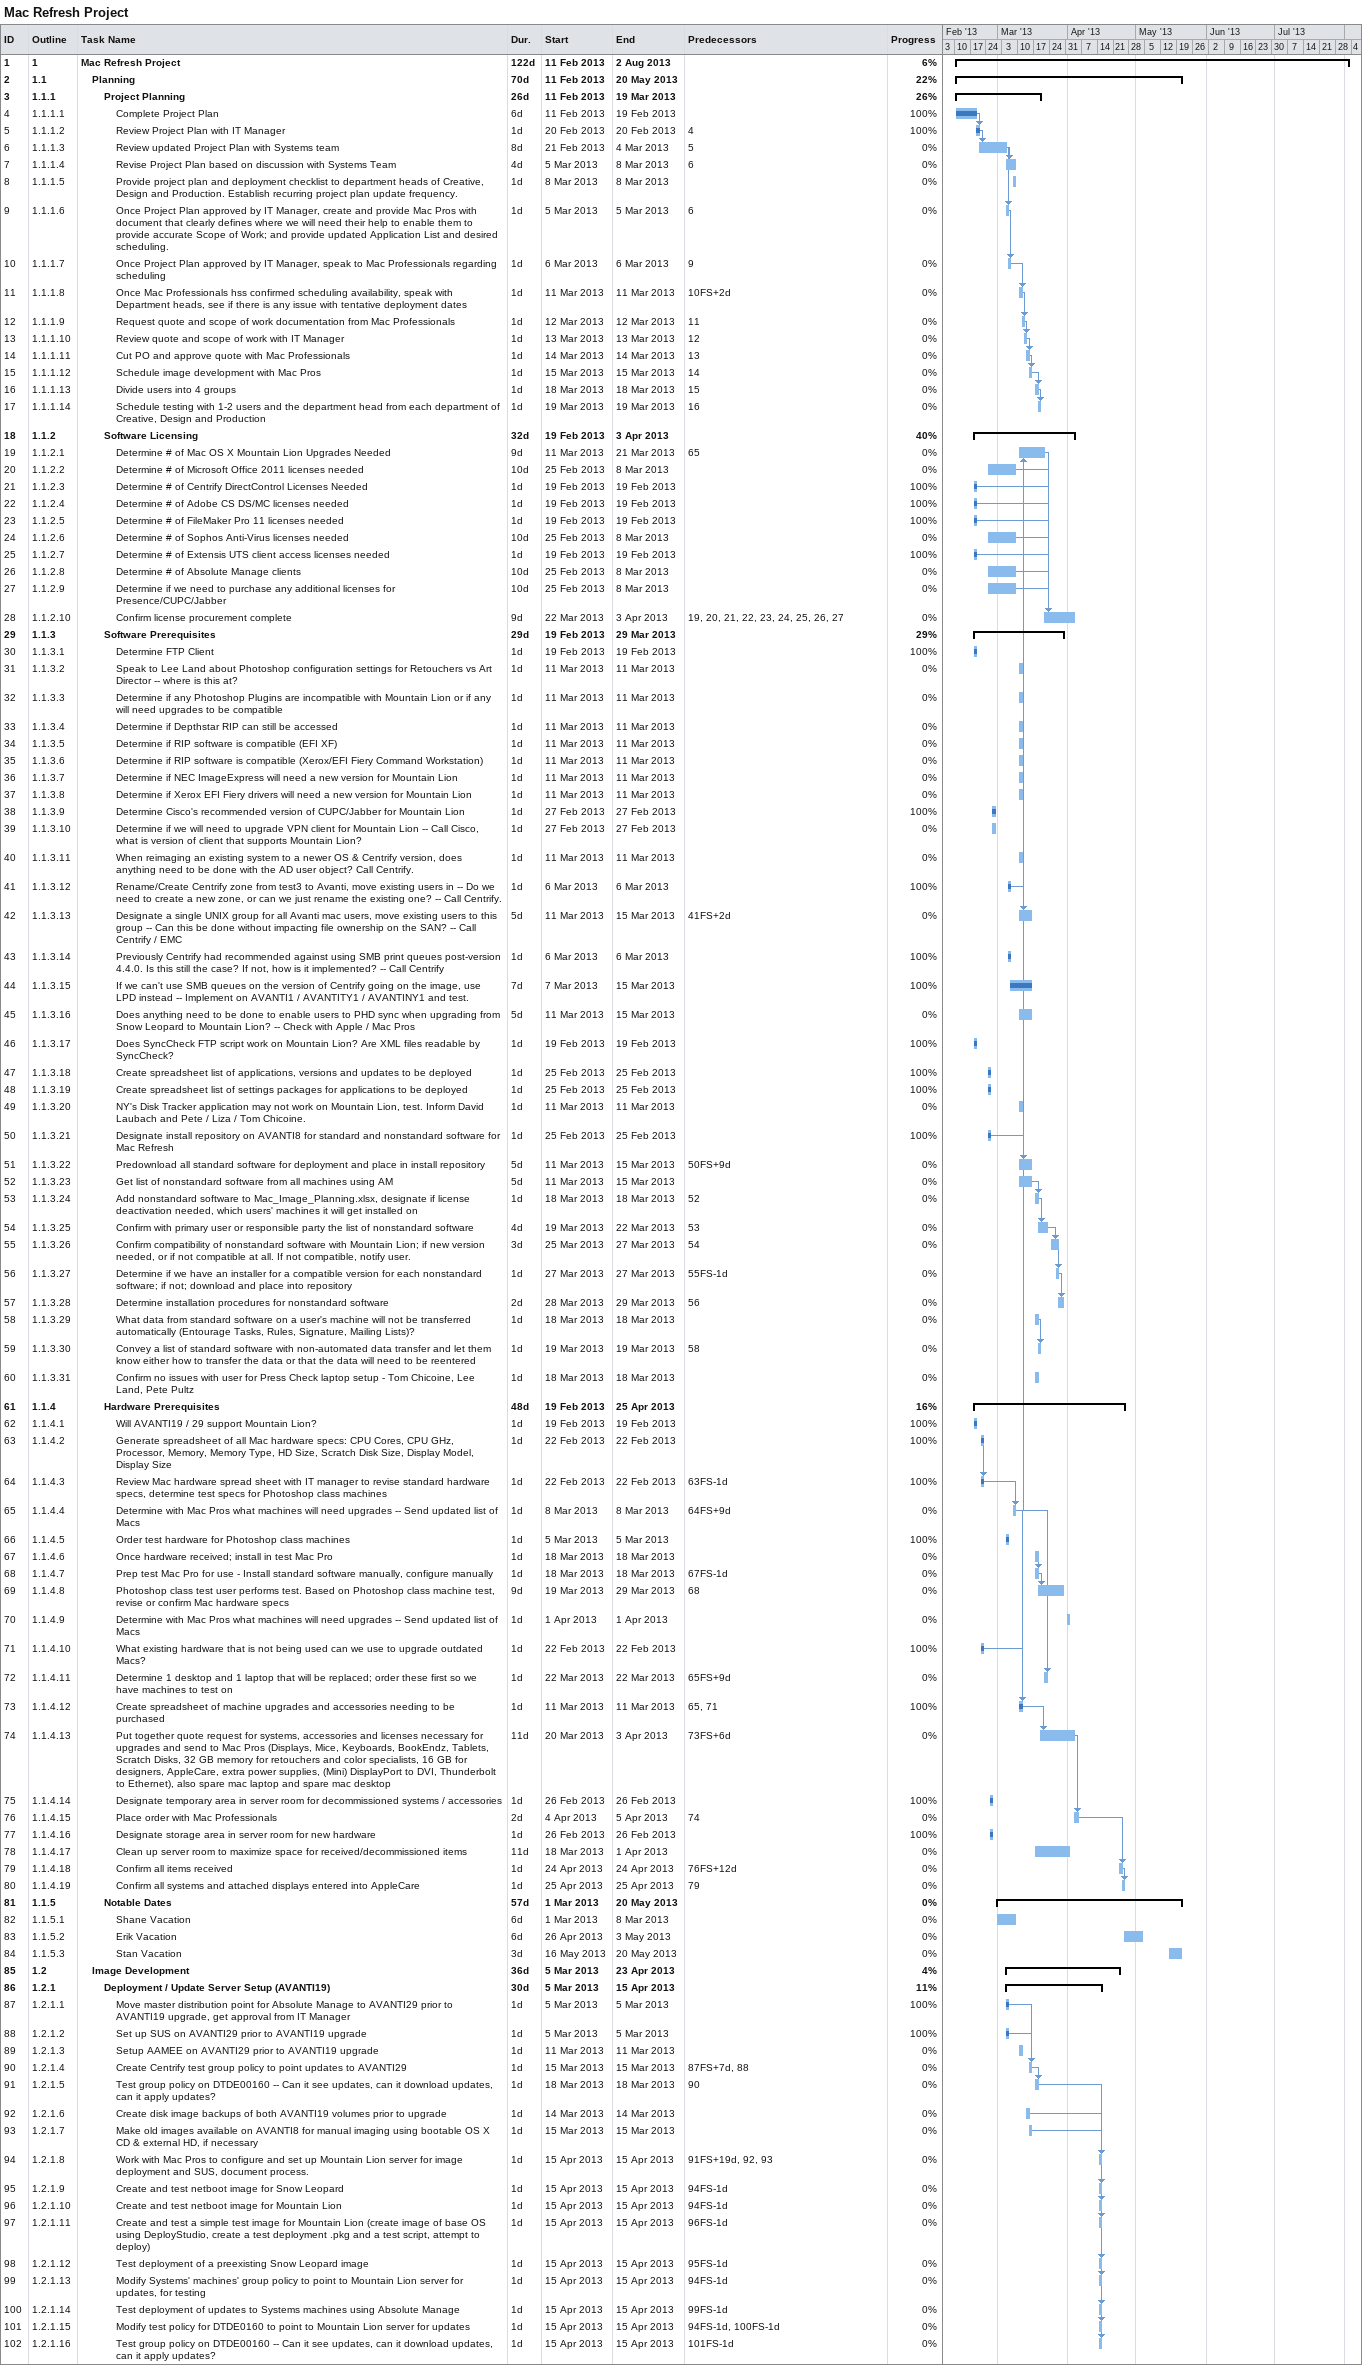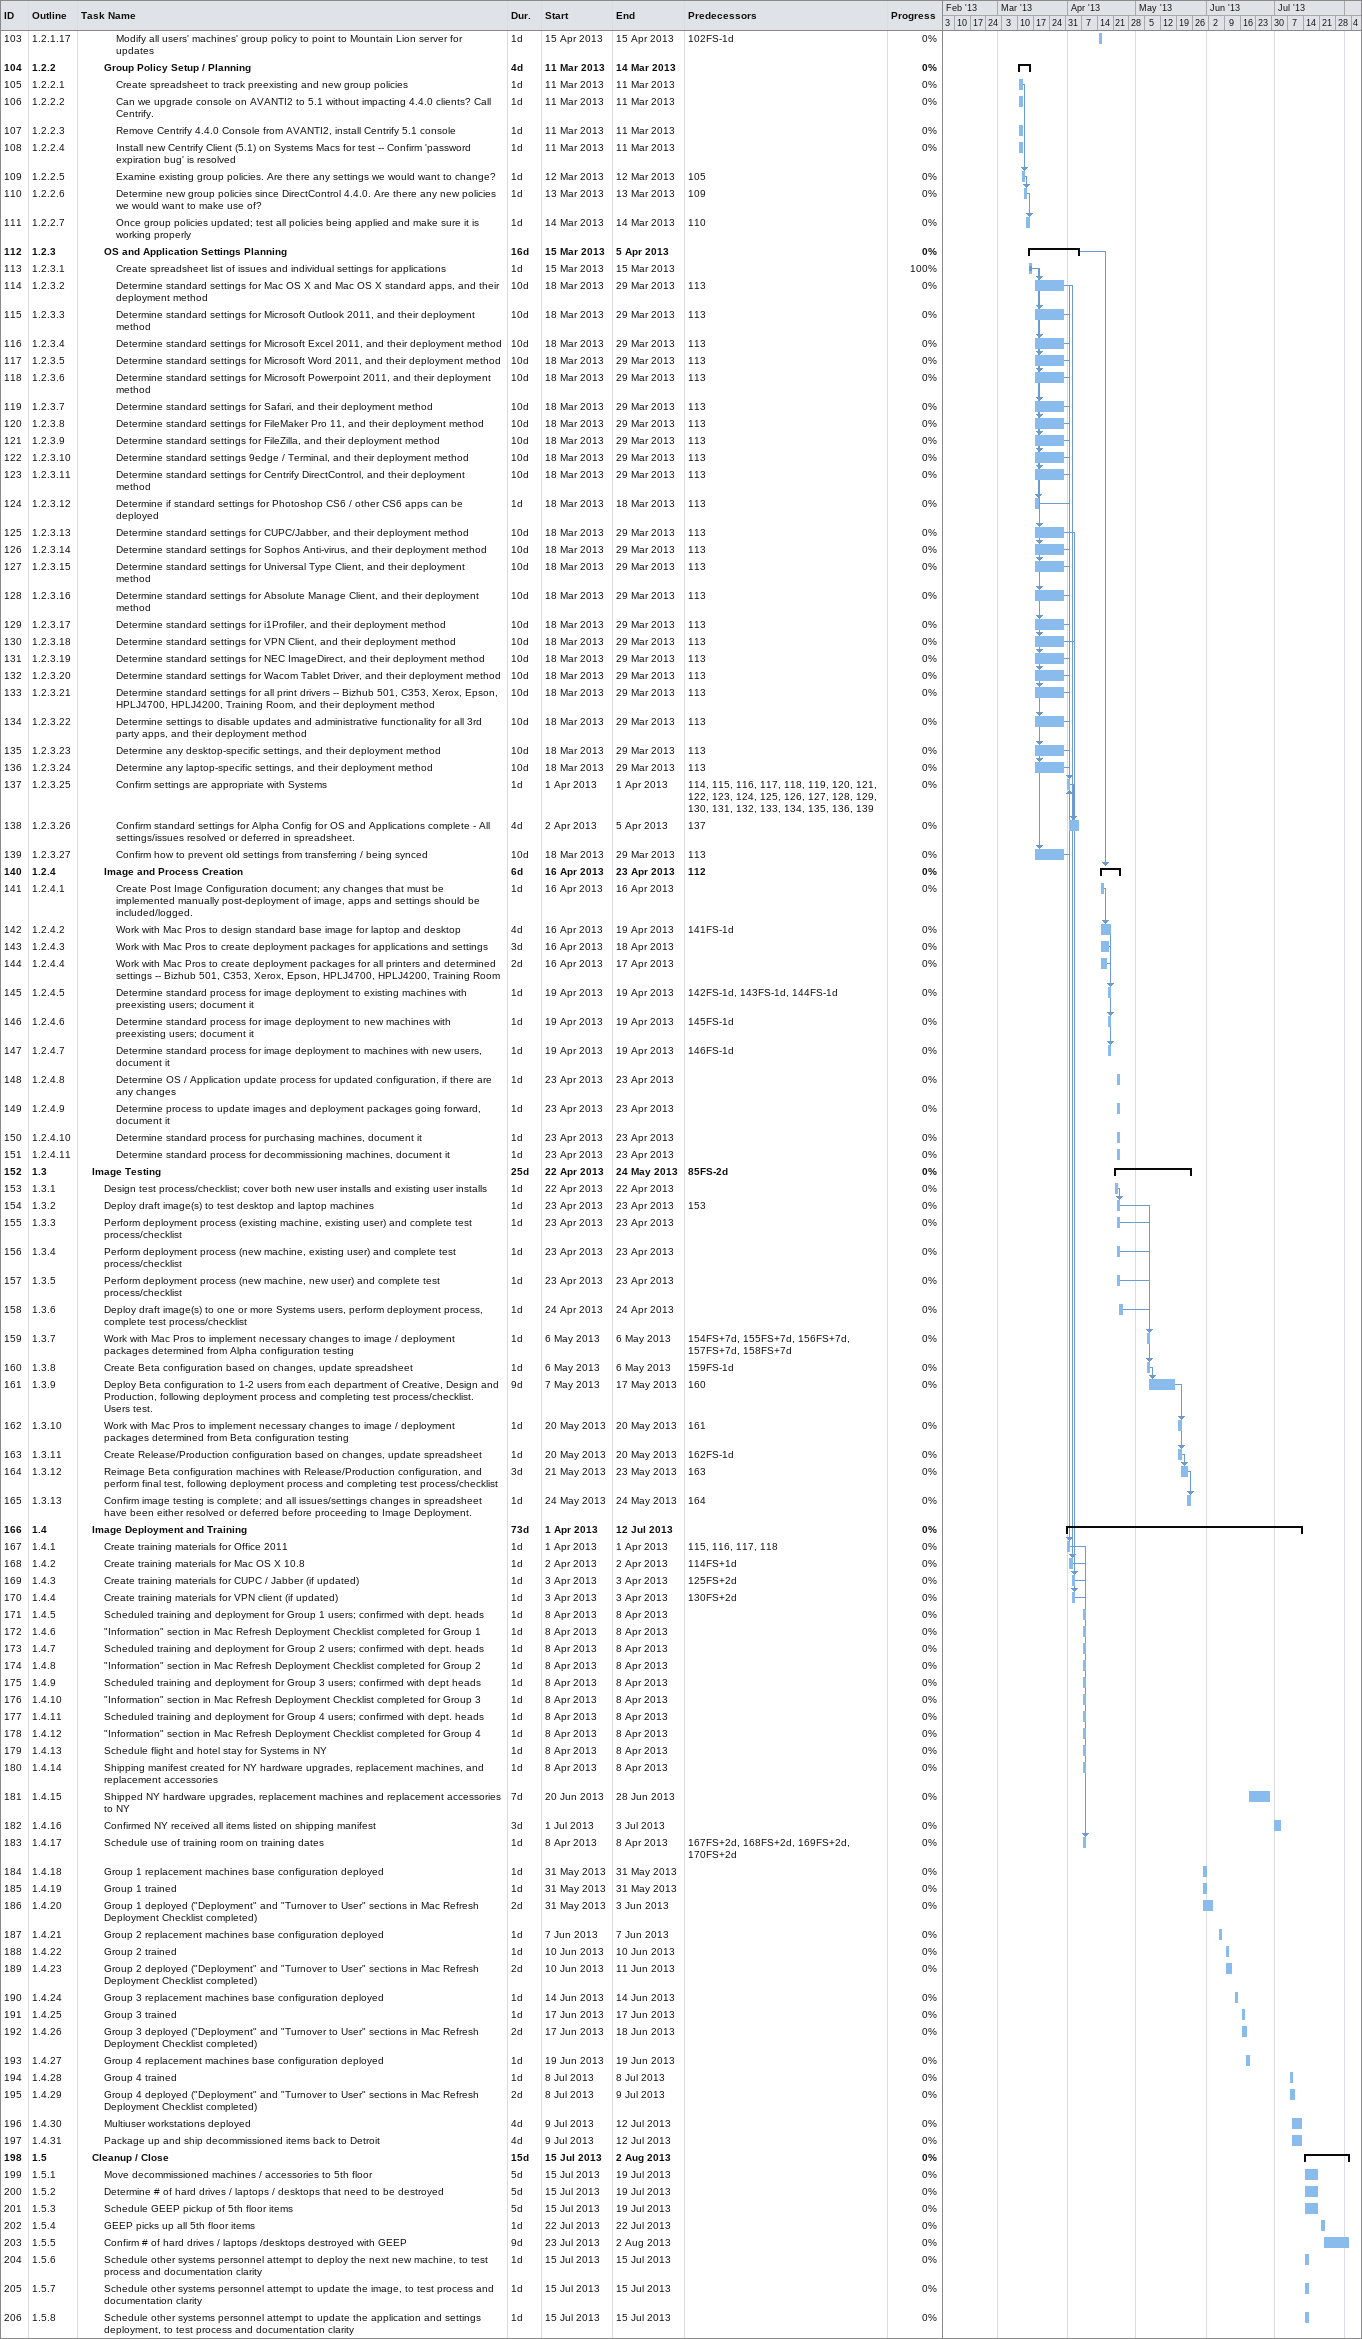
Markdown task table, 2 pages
Mac Refresh Project

| ID | WBS | Task | Duration | Start | Finish | Predecessors | % complete |
|---|---|---|---|---|---|---|---|
| 1 | 1 | **Mac Refresh Project** | 122d | 2013-02-11 | 2013-08-02 |  | 6 |
| 2 | 1.1 | **Planning** | 70d | 2013-02-11 | 2013-05-20 |  | 22 |
| 3 | 1.1.1 | **Project Planning** | 26d | 2013-02-11 | 2013-03-19 |  | 26 |
| 4 | 1.1.1.1 | Complete Project Plan | 6d | 2013-02-11 | 2013-02-19 |  | 100 |
| 5 | 1.1.1.2 | Review Project Plan with IT Manager | 1d | 2013-02-20 | 2013-02-20 | 4 | 100 |
| 6 | 1.1.1.3 | Review updated Project Plan with Systems team | 8d | 2013-02-21 | 2013-03-04 | 5 | 0 |
| 7 | 1.1.1.4 | Revise Project Plan based on discussion with Systems Team | 4d | 2013-03-05 | 2013-03-08 | 6 | 0 |
| 8 | 1.1.1.5 | Provide project plan and deployment checklist to department heads of Creative, Design and Production. Establish recurring project plan update frequency. | 1d | 2013-03-08 | 2013-03-08 |  | 0 |
| 9 | 1.1.1.6 | Once Project Plan approved by IT Manager, create and provide Mac Pros with document that clearly defines where we will need their help to enable them to provide accurate Scope of Work; and provide updated Application List and desired scheduling. | 1d | 2013-03-05 | 2013-03-05 | 6 | 0 |
| 10 | 1.1.1.7 | Once Project Plan approved by IT Manager, speak to Mac Professionals regarding scheduling | 1d | 2013-03-06 | 2013-03-06 | 9 | 0 |
| 11 | 1.1.1.8 | Once Mac Professionals hss confirmed scheduling availability, speak with Department heads, see if there is any issue with tentative deployment dates | 1d | 2013-03-11 | 2013-03-11 | 10FS+2d | 0 |
| 12 | 1.1.1.9 | Request quote and scope of work documentation from Mac Professionals | 1d | 2013-03-12 | 2013-03-12 | 11 | 0 |
| 13 | 1.1.1.10 | Review quote and scope of work with IT Manager | 1d | 2013-03-13 | 2013-03-13 | 12 | 0 |
| 14 | 1.1.1.11 | Cut PO and approve quote with Mac Professionals | 1d | 2013-03-14 | 2013-03-14 | 13 | 0 |
| 15 | 1.1.1.12 | Schedule image development with Mac Pros | 1d | 2013-03-15 | 2013-03-15 | 14 | 0 |
| 16 | 1.1.1.13 | Divide users into 4 groups | 1d | 2013-03-18 | 2013-03-18 | 15 | 0 |
| 17 | 1.1.1.14 | Schedule testing with 1-2 users and the department head from each department of Creative, Design and Production | 1d | 2013-03-19 | 2013-03-19 | 16 | 0 |
| 18 | 1.1.2 | **Software Licensing** | 32d | 2013-02-19 | 2013-04-03 |  | 40 |
| 19 | 1.1.2.1 | Determine # of Mac OS X Mountain Lion Upgrades Needed | 9d | 2013-03-11 | 2013-03-21 | 65 | 0 |
| 20 | 1.1.2.2 | Determine # of Microsoft Office 2011 licenses needed | 10d | 2013-02-25 | 2013-03-08 |  | 0 |
| 21 | 1.1.2.3 | Determine # of Centrify DirectControl Licenses Needed | 1d | 2013-02-19 | 2013-02-19 |  | 100 |
| 22 | 1.1.2.4 | Determine # of Adobe CS DS/MC licenses needed | 1d | 2013-02-19 | 2013-02-19 |  | 100 |
| 23 | 1.1.2.5 | Determine # of FileMaker Pro 11 licenses needed | 1d | 2013-02-19 | 2013-02-19 |  | 100 |
| 24 | 1.1.2.6 | Determine # of Sophos Anti-Virus licenses needed | 10d | 2013-02-25 | 2013-03-08 |  | 0 |
| 25 | 1.1.2.7 | Determine # of Extensis UTS client access licenses needed | 1d | 2013-02-19 | 2013-02-19 |  | 100 |
| 26 | 1.1.2.8 | Determine # of Absolute Manage clients | 10d | 2013-02-25 | 2013-03-08 |  | 0 |
| 27 | 1.1.2.9 | Determine if we need to purchase any additional licenses for Presence/CUPC/Jabber | 10d | 2013-02-25 | 2013-03-08 |  | 0 |
| 28 | 1.1.2.10 | Confirm license procurement complete | 9d | 2013-03-22 | 2013-04-03 | 19, 20, 21, 22, 23, 24, 25, 26, 27 | 0 |
| 29 | 1.1.3 | **Software Prerequisites** | 29d | 2013-02-19 | 2013-03-29 |  | 29 |
| 30 | 1.1.3.1 | Determine FTP Client | 1d | 2013-02-19 | 2013-02-19 |  | 100 |
| 31 | 1.1.3.2 | Speak to Lee Land about Photoshop configuration settings for Retouchers vs Art Director -- where is this at? | 1d | 2013-03-11 | 2013-03-11 |  | 0 |
| 32 | 1.1.3.3 | Determine if any Photoshop Plugins are incompatible with Mountain Lion or if any will need upgrades to be compatible | 1d | 2013-03-11 | 2013-03-11 |  | 0 |
| 33 | 1.1.3.4 | Determine if Depthstar RIP can still be accessed | 1d | 2013-03-11 | 2013-03-11 |  | 0 |
| 34 | 1.1.3.5 | Determine if RIP software is compatible (EFI XF) | 1d | 2013-03-11 | 2013-03-11 |  | 0 |
| 35 | 1.1.3.6 | Determine if RIP software is compatible (Xerox/EFI Fiery Command Workstation) | 1d | 2013-03-11 | 2013-03-11 |  | 0 |
| 36 | 1.1.3.7 | Determine if NEC ImageExpress will need a new version for Mountain Lion | 1d | 2013-03-11 | 2013-03-11 |  | 0 |
| 37 | 1.1.3.8 | Determine if Xerox EFI Fiery drivers will need a new version for Mountain Lion | 1d | 2013-03-11 | 2013-03-11 |  | 0 |
| 38 | 1.1.3.9 | Determine Cisco's recommended version of CUPC/Jabber for Mountain Lion | 1d | 2013-02-27 | 2013-02-27 |  | 100 |
| 39 | 1.1.3.10 | Determine if we will need to upgrade VPN client for Mountain Lion -- Call Cisco, what is version of client that supports Mountain Lion? | 1d | 2013-02-27 | 2013-02-27 |  | 0 |
| 40 | 1.1.3.11 | When reimaging an existing system to a newer OS & Centrify version, does anything need to be done with the AD user object? Call Centrify. | 1d | 2013-03-11 | 2013-03-11 |  | 0 |
| 41 | 1.1.3.12 | Rename/Create Centrify zone from test3 to Avanti, move existing users in -- Do we need to create a new zone, or can we just rename the existing one? -- Call Centrify. | 1d | 2013-03-06 | 2013-03-06 |  | 100 |
| 42 | 1.1.3.13 | Designate a single UNIX group for all Avanti mac users, move existing users to this group -- Can this be done without impacting file ownership on the SAN? -- Call Centrify / EMC | 5d | 2013-03-11 | 2013-03-15 | 41FS+2d | 0 |
| 43 | 1.1.3.14 | Previously Centrify had recommended against using SMB print queues post-version 4.4.0. Is this still the case? If not, how is it implemented? -- Call Centrify | 1d | 2013-03-06 | 2013-03-06 |  | 100 |
| 44 | 1.1.3.15 | If we can't use SMB queues on the version of Centrify going on the image, use LPD instead -- Implement on AVANTI1 / AVANTITY1 / AVANTINY1 and test. | 7d | 2013-03-07 | 2013-03-15 |  | 100 |
| 45 | 1.1.3.16 | Does anything need to be done to enable users to PHD sync when upgrading from Snow Leopard to Mountain Lion? -- Check with Apple / Mac Pros | 5d | 2013-03-11 | 2013-03-15 |  | 0 |
| 46 | 1.1.3.17 | Does SyncCheck FTP script work on Mountain Lion? Are XML files readable by SyncCheck? | 1d | 2013-02-19 | 2013-02-19 |  | 100 |
| 47 | 1.1.3.18 | Create spreadsheet list of applications, versions and updates to be deployed | 1d | 2013-02-25 | 2013-02-25 |  | 100 |
| 48 | 1.1.3.19 | Create spreadsheet list of settings packages for applications to be deployed | 1d | 2013-02-25 | 2013-02-25 |  | 100 |
| 49 | 1.1.3.20 | NY's Disk Tracker application may not work on Mountain Lion, test. Inform David Laubach and Pete / Liza / Tom Chicoine. | 1d | 2013-03-11 | 2013-03-11 |  | 0 |
| 50 | 1.1.3.21 | Designate install repository on AVANTI8 for standard and nonstandard software for Mac Refresh | 1d | 2013-02-25 | 2013-02-25 |  | 100 |
| 51 | 1.1.3.22 | Predownload all standard software for deployment and place in install repository | 5d | 2013-03-11 | 2013-03-15 | 50FS+9d | 0 |
| 52 | 1.1.3.23 | Get list of nonstandard software from all machines using AM | 5d | 2013-03-11 | 2013-03-15 |  | 0 |
| 53 | 1.1.3.24 | Add nonstandard software to Mac_Image_Planning.xlsx, designate if license deactivation needed, which users' machines it will get installed on | 1d | 2013-03-18 | 2013-03-18 | 52 | 0 |
| 54 | 1.1.3.25 | Confirm with primary user or responsible party the list of nonstandard software | 4d | 2013-03-19 | 2013-03-22 | 53 | 0 |
| 55 | 1.1.3.26 | Confirm compatibility of nonstandard software with Mountain Lion; if new version needed, or if not compatible at all. If not compatible, notify user. | 3d | 2013-03-25 | 2013-03-27 | 54 | 0 |
| 56 | 1.1.3.27 | Determine if we have an installer for a compatible version for each nonstandard software; if not; download and place into repository | 1d | 2013-03-27 | 2013-03-27 | 55FS-1d | 0 |
| 57 | 1.1.3.28 | Determine installation procedures for nonstandard software | 2d | 2013-03-28 | 2013-03-29 | 56 | 0 |
| 58 | 1.1.3.29 | What data from standard software on a user's machine will not be transferred automatically (Entourage Tasks, Rules, Signature, Mailing Lists)? | 1d | 2013-03-18 | 2013-03-18 |  | 0 |
| 59 | 1.1.3.30 | Convey a list of standard software with non-automated data transfer and let them know either how to transfer the data or that the data will need to be reentered | 1d | 2013-03-19 | 2013-03-19 | 58 | 0 |
| 60 | 1.1.3.31 | Confirm no issues with user for Press Check laptop setup - Tom Chicoine, Lee Land, Pete Pultz | 1d | 2013-03-18 | 2013-03-18 |  | 0 |
| 61 | 1.1.4 | **Hardware Prerequisites** | 48d | 2013-02-19 | 2013-04-25 |  | 16 |
| 62 | 1.1.4.1 | Will AVANTI19 / 29 support Mountain Lion? | 1d | 2013-02-19 | 2013-02-19 |  | 100 |
| 63 | 1.1.4.2 | Generate spreadsheet of all Mac hardware specs: CPU Cores, CPU GHz, Processor, Memory, Memory Type, HD Size, Scratch Disk Size, Display Model, Display Size | 1d | 2013-02-22 | 2013-02-22 |  | 100 |
| 64 | 1.1.4.3 | Review Mac hardware spread sheet with IT manager to revise standard hardware specs, determine test specs for Photoshop class machines | 1d | 2013-02-22 | 2013-02-22 | 63FS-1d | 100 |
| 65 | 1.1.4.4 | Determine with Mac Pros what machines will need upgrades -- Send updated list of Macs | 1d | 2013-03-08 | 2013-03-08 | 64FS+9d | 0 |
| 66 | 1.1.4.5 | Order test hardware for Photoshop class machines | 1d | 2013-03-05 | 2013-03-05 |  | 100 |
| 67 | 1.1.4.6 | Once hardware received; install in test Mac Pro | 1d | 2013-03-18 | 2013-03-18 |  | 0 |
| 68 | 1.1.4.7 | Prep test Mac Pro for use - Install standard software manually, configure manually | 1d | 2013-03-18 | 2013-03-18 | 67FS-1d | 0 |
| 69 | 1.1.4.8 | Photoshop class test user performs test. Based on Photoshop class machine test, revise or confirm Mac hardware specs | 9d | 2013-03-19 | 2013-03-29 | 68 | 0 |
| 70 | 1.1.4.9 | Determine with Mac Pros what machines will need upgrades -- Send updated list of Macs | 1d | 2013-04-01 | 2013-04-01 |  | 0 |
| 71 | 1.1.4.10 | What existing hardware that is not being used can we use to upgrade outdated Macs? | 1d | 2013-02-22 | 2013-02-22 |  | 100 |
| 72 | 1.1.4.11 | Determine 1 desktop and 1 laptop that will be replaced; order these first so we have machines to test on | 1d | 2013-03-22 | 2013-03-22 | 65FS+9d | 0 |
| 73 | 1.1.4.12 | Create spreadsheet of machine upgrades and accessories needing to be purchased | 1d | 2013-03-11 | 2013-03-11 | 65, 71 | 100 |
| 74 | 1.1.4.13 | Put together quote request for systems, accessories and licenses necessary for upgrades and send to Mac Pros (Displays, Mice, Keyboards, BookEndz, Tablets, Scratch Disks, 32 GB memory for retouchers and color specialists, 16 GB for designers, AppleCare, extra power supplies, (Mini) DisplayPort to DVI, Thunderbolt to Ethernet), also spare mac laptop and spare mac desktop | 11d | 2013-03-20 | 2013-04-03 | 73FS+6d | 0 |
| 75 | 1.1.4.14 | Designate temporary area in server room for decommissioned systems / accessories | 1d | 2013-02-26 | 2013-02-26 |  | 100 |
| 76 | 1.1.4.15 | Place order with Mac Professionals | 2d | 2013-04-04 | 2013-04-05 | 74 | 0 |
| 77 | 1.1.4.16 | Designate storage area in server room for new hardware | 1d | 2013-02-26 | 2013-02-26 |  | 100 |
| 78 | 1.1.4.17 | Clean up server room to maximize space for received/decommissioned items | 11d | 2013-03-18 | 2013-04-01 |  | 0 |
| 79 | 1.1.4.18 | Confirm all items received | 1d | 2013-04-24 | 2013-04-24 | 76FS+12d | 0 |
| 80 | 1.1.4.19 | Confirm all systems and attached displays entered into AppleCare | 1d | 2013-04-25 | 2013-04-25 | 79 | 0 |
| 81 | 1.1.5 | **Notable Dates** | 57d | 2013-03-01 | 2013-05-20 |  | 0 |
| 82 | 1.1.5.1 | Shane Vacation | 6d | 2013-03-01 | 2013-03-08 |  | 0 |
| 83 | 1.1.5.2 | Erik Vacation | 6d | 2013-04-26 | 2013-05-03 |  | 0 |
| 84 | 1.1.5.3 | Stan Vacation | 3d | 2013-05-16 | 2013-05-20 |  | 0 |
| 85 | 1.2 | **Image Development** | 36d | 2013-03-05 | 2013-04-23 |  | 4 |
| 86 | 1.2.1 | **Deployment / Update Server Setup (AVANTI19)** | 30d | 2013-03-05 | 2013-04-15 |  | 11 |
| 87 | 1.2.1.1 | Move master distribution point for Absolute Manage to AVANTI29 prior to AVANTI19 upgrade, get approval from IT Manager | 1d | 2013-03-05 | 2013-03-05 |  | 100 |
| 88 | 1.2.1.2 | Set up SUS on AVANTI29 prior to AVANTI19 upgrade | 1d | 2013-03-05 | 2013-03-05 |  | 100 |
| 89 | 1.2.1.3 | Setup AAMEE on AVANTI29 prior to AVANTI19 upgrade | 1d | 2013-03-11 | 2013-03-11 |  | 0 |
| 90 | 1.2.1.4 | Create Centrify test group policy to point updates to AVANTI29 | 1d | 2013-03-15 | 2013-03-15 | 87FS+7d, 88 | 0 |
| 91 | 1.2.1.5 | Test group policy on DTDE00160 -- Can it see updates, can it download updates, can it apply updates? | 1d | 2013-03-18 | 2013-03-18 | 90 | 0 |
| 92 | 1.2.1.6 | Create disk image backups of both AVANTI19 volumes prior to upgrade | 1d | 2013-03-14 | 2013-03-14 |  | 0 |
| 93 | 1.2.1.7 | Make old images available on AVANTI8 for manual imaging using bootable OS X CD & external HD, if necessary | 1d | 2013-03-15 | 2013-03-15 |  | 0 |
| 94 | 1.2.1.8 | Work with Mac Pros to configure and set up Mountain Lion server for image deployment and SUS, document process. | 1d | 2013-04-15 | 2013-04-15 | 91FS+19d, 92, 93 | 0 |
| 95 | 1.2.1.9 | Create and test netboot image for Snow Leopard | 1d | 2013-04-15 | 2013-04-15 | 94FS-1d | 0 |
| 96 | 1.2.1.10 | Create and test netboot image for Mountain Lion | 1d | 2013-04-15 | 2013-04-15 | 94FS-1d | 0 |
| 97 | 1.2.1.11 | Create and test a simple test image for Mountain Lion (create image of base OS using DeployStudio, create a test deployment .pkg and a test script, attempt to deploy) | 1d | 2013-04-15 | 2013-04-15 | 96FS-1d | 0 |
| 98 | 1.2.1.12 | Test deployment of a preexisting Snow Leopard image | 1d | 2013-04-15 | 2013-04-15 | 95FS-1d | 0 |
| 99 | 1.2.1.13 | Modify Systems' machines' group policy to point to Mountain Lion server for updates, for testing | 1d | 2013-04-15 | 2013-04-15 | 94FS-1d | 0 |
| 100 | 1.2.1.14 | Test deployment of updates to Systems machines using Absolute Manage | 1d | 2013-04-15 | 2013-04-15 | 99FS-1d | 0 |
| 101 | 1.2.1.15 | Modify test policy for DTDE0160 to point to Mountain Lion server for updates | 1d | 2013-04-15 | 2013-04-15 | 94FS-1d, 100FS-1d | 0 |
| 102 | 1.2.1.16 | Test group policy on DTDE00160 -- Can it see updates, can it download updates, can it apply updates? | 1d | 2013-04-15 | 2013-04-15 | 101FS-1d | 0 |
| 103 | 1.2.1.17 | Modify all users' machines' group policy to point to Mountain Lion server for updates | 1d | 2013-04-15 | 2013-04-15 | 102FS-1d | 0 |
| 104 | 1.2.2 | **Group Policy Setup / Planning** | 4d | 2013-03-11 | 2013-03-14 |  | 0 |
| 105 | 1.2.2.1 | Create spreadsheet to track preexisting and new group policies | 1d | 2013-03-11 | 2013-03-11 |  | 0 |
| 106 | 1.2.2.2 | Can we upgrade console on AVANTI2 to 5.1 without impacting 4.4.0 clients? Call Centrify. | 1d | 2013-03-11 | 2013-03-11 |  | 0 |
| 107 | 1.2.2.3 | Remove Centrify 4.4.0 Console from AVANTI2, install Centrify 5.1 console | 1d | 2013-03-11 | 2013-03-11 |  | 0 |
| 108 | 1.2.2.4 | Install new Centrify Client (5.1) on Systems Macs for test -- Confirm 'password expiration bug' is resolved | 1d | 2013-03-11 | 2013-03-11 |  | 0 |
| 109 | 1.2.2.5 | Examine existing group policies. Are there any settings we would want to change? | 1d | 2013-03-12 | 2013-03-12 | 105 | 0 |
| 110 | 1.2.2.6 | Determine new group policies since DirectControl 4.4.0. Are there any new policies we would want to make use of? | 1d | 2013-03-13 | 2013-03-13 | 109 | 0 |
| 111 | 1.2.2.7 | Once group policies updated; test all policies being applied and make sure it is working properly | 1d | 2013-03-14 | 2013-03-14 | 110 | 0 |
| 112 | 1.2.3 | **OS and Application Settings Planning** | 16d | 2013-03-15 | 2013-04-05 |  | 0 |
| 113 | 1.2.3.1 | Create spreadsheet list of issues and individual settings for applications | 1d | 2013-03-15 | 2013-03-15 |  | 100 |
| 114 | 1.2.3.2 | Determine standard settings for Mac OS X and Mac OS X standard apps, and their deployment method | 10d | 2013-03-18 | 2013-03-29 | 113 | 0 |
| 115 | 1.2.3.3 | Determine standard settings for Microsoft Outlook 2011, and their deployment method | 10d | 2013-03-18 | 2013-03-29 | 113 | 0 |
| 116 | 1.2.3.4 | Determine standard settings for Microsoft Excel 2011, and their deployment method | 10d | 2013-03-18 | 2013-03-29 | 113 | 0 |
| 117 | 1.2.3.5 | Determine standard settings for Microsoft Word 2011, and their deployment method | 10d | 2013-03-18 | 2013-03-29 | 113 | 0 |
| 118 | 1.2.3.6 | Determine standard settings for Microsoft Powerpoint 2011, and their deployment method | 10d | 2013-03-18 | 2013-03-29 | 113 | 0 |
| 119 | 1.2.3.7 | Determine standard settings for Safari, and their deployment method | 10d | 2013-03-18 | 2013-03-29 | 113 | 0 |
| 120 | 1.2.3.8 | Determine standard settings for FileMaker Pro 11, and their deployment method | 10d | 2013-03-18 | 2013-03-29 | 113 | 0 |
| 121 | 1.2.3.9 | Determine standard settings for FileZilla, and their deployment method | 10d | 2013-03-18 | 2013-03-29 | 113 | 0 |
| 122 | 1.2.3.10 | Determine standard settings 9edge / Terminal, and their deployment method | 10d | 2013-03-18 | 2013-03-29 | 113 | 0 |
| 123 | 1.2.3.11 | Determine standard settings for Centrify DirectControl, and their deployment method | 10d | 2013-03-18 | 2013-03-29 | 113 | 0 |
| 124 | 1.2.3.12 | Determine if standard settings for Photoshop CS6 / other CS6 apps can be deployed | 1d | 2013-03-18 | 2013-03-18 | 113 | 0 |
| 125 | 1.2.3.13 | Determine standard settings for CUPC/Jabber, and their deployment method | 10d | 2013-03-18 | 2013-03-29 | 113 | 0 |
| 126 | 1.2.3.14 | Determine standard settings for Sophos Anti-virus, and their deployment method | 10d | 2013-03-18 | 2013-03-29 | 113 | 0 |
| 127 | 1.2.3.15 | Determine standard settings for Universal Type Client, and their deployment method | 10d | 2013-03-18 | 2013-03-29 | 113 | 0 |
| 128 | 1.2.3.16 | Determine standard settings for Absolute Manage Client, and their deployment method | 10d | 2013-03-18 | 2013-03-29 | 113 | 0 |
| 129 | 1.2.3.17 | Determine standard settings for i1Profiler, and their deployment method | 10d | 2013-03-18 | 2013-03-29 | 113 | 0 |
| 130 | 1.2.3.18 | Determine standard settings for VPN Client, and their deployment method | 10d | 2013-03-18 | 2013-03-29 | 113 | 0 |
| 131 | 1.2.3.19 | Determine standard settings for NEC ImageDirect, and their deployment method | 10d | 2013-03-18 | 2013-03-29 | 113 | 0 |
| 132 | 1.2.3.20 | Determine standard settings for Wacom Tablet Driver, and their deployment method | 10d | 2013-03-18 | 2013-03-29 | 113 | 0 |
| 133 | 1.2.3.21 | Determine standard settings for all print drivers -- Bizhub 501, C353, Xerox, Epson, HPLJ4700, HPLJ4200, Training Room, and their deployment method | 10d | 2013-03-18 | 2013-03-29 | 113 | 0 |
| 134 | 1.2.3.22 | Determine settings to disable updates and administrative functionality for all 3rd party apps, and their deployment method | 10d | 2013-03-18 | 2013-03-29 | 113 | 0 |
| 135 | 1.2.3.23 | Determine any desktop-specific settings, and their deployment method | 10d | 2013-03-18 | 2013-03-29 | 113 | 0 |
| 136 | 1.2.3.24 | Determine any laptop-specific settings, and their deployment method | 10d | 2013-03-18 | 2013-03-29 | 113 | 0 |
| 137 | 1.2.3.25 | Confirm settings are appropriate with Systems | 1d | 2013-04-01 | 2013-04-01 | 114, 115, 116, 117, 118, 119, 120, 121, 122, 123, 124, 125, 126, 127, 128, 129, 130, 131, 132, 133, 134, 135, 136, 139 | 0 |
| 138 | 1.2.3.26 | Confirm standard settings for Alpha Config for OS and Applications complete - All settings/issues resolved or deferred in spreadsheet. | 4d | 2013-04-02 | 2013-04-05 | 137 | 0 |
| 139 | 1.2.3.27 | Confirm how to prevent old settings from transferring / being synced | 10d | 2013-03-18 | 2013-03-29 | 113 | 0 |
| 140 | 1.2.4 | **Image and Process Creation** | 6d | 2013-04-16 | 2013-04-23 | 112 | 0 |
| 141 | 1.2.4.1 | Create Post Image Configuration document; any changes that must be implemented manually post-deployment of image, apps and settings should be included/logged. | 1d | 2013-04-16 | 2013-04-16 |  | 0 |
| 142 | 1.2.4.2 | Work with Mac Pros to design standard base image for laptop and desktop | 4d | 2013-04-16 | 2013-04-19 | 141FS-1d | 0 |
| 143 | 1.2.4.3 | Work with Mac Pros to create deployment packages for applications and settings | 3d | 2013-04-16 | 2013-04-18 |  | 0 |
| 144 | 1.2.4.4 | Work with Mac Pros to create deployment packages for all printers and determined settings -- Bizhub 501, C353, Xerox, Epson, HPLJ4700, HPLJ4200, Training Room | 2d | 2013-04-16 | 2013-04-17 |  | 0 |
| 145 | 1.2.4.5 | Determine standard process for image deployment to existing machines with preexisting users; document it | 1d | 2013-04-19 | 2013-04-19 | 142FS-1d, 143FS-1d, 144FS-1d | 0 |
| 146 | 1.2.4.6 | Determine standard process for image deployment to new machines with preexisting users; document it | 1d | 2013-04-19 | 2013-04-19 | 145FS-1d | 0 |
| 147 | 1.2.4.7 | Determine standard process for image deployment to machines with new users, document it | 1d | 2013-04-19 | 2013-04-19 | 146FS-1d | 0 |
| 148 | 1.2.4.8 | Determine OS / Application update process for updated configuration, if there are any changes | 1d | 2013-04-23 | 2013-04-23 |  | 0 |
| 149 | 1.2.4.9 | Determine process to update images and deployment packages going forward, document it | 1d | 2013-04-23 | 2013-04-23 |  | 0 |
| 150 | 1.2.4.10 | Determine standard process for purchasing machines, document it | 1d | 2013-04-23 | 2013-04-23 |  | 0 |
| 151 | 1.2.4.11 | Determine standard process for decommissioning machines, document it | 1d | 2013-04-23 | 2013-04-23 |  | 0 |
| 152 | 1.3 | **Image Testing** | 25d | 2013-04-22 | 2013-05-24 | 85FS-2d | 0 |
| 153 | 1.3.1 | Design test process/checklist; cover both new user installs and existing user installs | 1d | 2013-04-22 | 2013-04-22 |  | 0 |
| 154 | 1.3.2 | Deploy draft image(s) to test desktop and laptop machines | 1d | 2013-04-23 | 2013-04-23 | 153 | 0 |
| 155 | 1.3.3 | Perform deployment process (existing machine, existing user) and complete test process/checklist | 1d | 2013-04-23 | 2013-04-23 |  | 0 |
| 156 | 1.3.4 | Perform deployment process (new machine, existing user) and complete test process/checklist | 1d | 2013-04-23 | 2013-04-23 |  | 0 |
| 157 | 1.3.5 | Perform deployment process (new machine, new user) and complete test process/checklist | 1d | 2013-04-23 | 2013-04-23 |  | 0 |
| 158 | 1.3.6 | Deploy draft image(s) to one or more Systems users, perform deployment process, complete test process/checklist | 1d | 2013-04-24 | 2013-04-24 |  | 0 |
| 159 | 1.3.7 | Work with Mac Pros to implement necessary changes to image / deployment packages determined from Alpha configuration testing | 1d | 2013-05-06 | 2013-05-06 | 154FS+7d, 155FS+7d, 156FS+7d, 157FS+7d, 158FS+7d | 0 |
| 160 | 1.3.8 | Create Beta configuration based on changes, update spreadsheet | 1d | 2013-05-06 | 2013-05-06 | 159FS-1d | 0 |
| 161 | 1.3.9 | Deploy Beta configuration to 1-2 users from each department of Creative, Design and Production, following deployment process and completing test process/checklist. Users test. | 9d | 2013-05-07 | 2013-05-17 | 160 | 0 |
| 162 | 1.3.10 | Work with Mac Pros to implement necessary changes to image / deployment packages determined from Beta configuration testing | 1d | 2013-05-20 | 2013-05-20 | 161 | 0 |
| 163 | 1.3.11 | Create Release/Production configuration based on changes, update spreadsheet | 1d | 2013-05-20 | 2013-05-20 | 162FS-1d | 0 |
| 164 | 1.3.12 | Reimage Beta configuration machines with Release/Production configuration, and perform final test, following deployment process and completing test process/checklist | 3d | 2013-05-21 | 2013-05-23 | 163 | 0 |
| 165 | 1.3.13 | Confirm image testing is complete; and all issues/settings changes in spreadsheet have been either resolved or deferred before proceeding to Image Deployment. | 1d | 2013-05-24 | 2013-05-24 | 164 | 0 |
| 166 | 1.4 | **Image Deployment and Training** | 73d | 2013-04-01 | 2013-07-12 |  | 0 |
| 167 | 1.4.1 | Create training materials for Office 2011 | 1d | 2013-04-01 | 2013-04-01 | 115, 116, 117, 118 | 0 |
| 168 | 1.4.2 | Create training materials for Mac OS X 10.8 | 1d | 2013-04-02 | 2013-04-02 | 114FS+1d | 0 |
| 169 | 1.4.3 | Create training materials for CUPC / Jabber (if updated) | 1d | 2013-04-03 | 2013-04-03 | 125FS+2d | 0 |
| 170 | 1.4.4 | Create training materials for VPN client (if updated) | 1d | 2013-04-03 | 2013-04-03 | 130FS+2d | 0 |
| 171 | 1.4.5 | Scheduled training and deployment for Group 1 users; confirmed with dept. heads | 1d | 2013-04-08 | 2013-04-08 |  | 0 |
| 172 | 1.4.6 | "Information" section in Mac Refresh Deployment Checklist completed for Group 1 | 1d | 2013-04-08 | 2013-04-08 |  | 0 |
| 173 | 1.4.7 | Scheduled training and deployment for Group 2 users; confirmed with dept. heads | 1d | 2013-04-08 | 2013-04-08 |  | 0 |
| 174 | 1.4.8 | "Information" section in Mac Refresh Deployment Checklist completed for Group 2 | 1d | 2013-04-08 | 2013-04-08 |  | 0 |
| 175 | 1.4.9 | Scheduled training and deployment for Group 3 users; confirmed with dept heads | 1d | 2013-04-08 | 2013-04-08 |  | 0 |
| 176 | 1.4.10 | "Information" section in Mac Refresh Deployment Checklist completed for Group 3 | 1d | 2013-04-08 | 2013-04-08 |  | 0 |
| 177 | 1.4.11 | Scheduled training and deployment for Group 4 users; confirmed with dept. heads | 1d | 2013-04-08 | 2013-04-08 |  | 0 |
| 178 | 1.4.12 | "Information" section in Mac Refresh Deployment Checklist completed for Group 4 | 1d | 2013-04-08 | 2013-04-08 |  | 0 |
| 179 | 1.4.13 | Schedule flight and hotel stay for Systems in NY | 1d | 2013-04-08 | 2013-04-08 |  | 0 |
| 180 | 1.4.14 | Shipping manifest created for NY hardware upgrades, replacement machines, and replacement accessories | 1d | 2013-04-08 | 2013-04-08 |  | 0 |
| 181 | 1.4.15 | Shipped NY hardware upgrades, replacement machines and replacement accessories to NY | 7d | 2013-06-20 | 2013-06-28 |  | 0 |
| 182 | 1.4.16 | Confirmed NY received all items listed on shipping manifest | 3d | 2013-07-01 | 2013-07-03 |  | 0 |
| 183 | 1.4.17 | Schedule use of training room on training dates | 1d | 2013-04-08 | 2013-04-08 | 167FS+2d, 168FS+2d, 169FS+2d, 170FS+2d | 0 |
| 184 | 1.4.18 | Group 1 replacement machines base configuration deployed | 1d | 2013-05-31 | 2013-05-31 |  | 0 |
| 185 | 1.4.19 | Group 1 trained | 1d | 2013-05-31 | 2013-05-31 |  | 0 |
| 186 | 1.4.20 | Group 1 deployed ("Deployment" and "Turnover to User" sections in Mac Refresh Deployment Checklist completed) | 2d | 2013-05-31 | 2013-06-03 |  | 0 |
| 187 | 1.4.21 | Group 2 replacement machines base configuration deployed | 1d | 2013-06-07 | 2013-06-07 |  | 0 |
| 188 | 1.4.22 | Group 2 trained | 1d | 2013-06-10 | 2013-06-10 |  | 0 |
| 189 | 1.4.23 | Group 2 deployed ("Deployment" and "Turnover to User" sections in Mac Refresh Deployment Checklist completed) | 2d | 2013-06-10 | 2013-06-11 |  | 0 |
| 190 | 1.4.24 | Group 3 replacement machines base configuration deployed | 1d | 2013-06-14 | 2013-06-14 |  | 0 |
| 191 | 1.4.25 | Group 3 trained | 1d | 2013-06-17 | 2013-06-17 |  | 0 |
| 192 | 1.4.26 | Group 3 deployed ("Deployment" and "Turnover to User" sections in Mac Refresh Deployment Checklist completed) | 2d | 2013-06-17 | 2013-06-18 |  | 0 |
| 193 | 1.4.27 | Group 4 replacement machines base configuration deployed | 1d | 2013-06-19 | 2013-06-19 |  | 0 |
| 194 | 1.4.28 | Group 4 trained | 1d | 2013-07-08 | 2013-07-08 |  | 0 |
| 195 | 1.4.29 | Group 4 deployed ("Deployment" and "Turnover to User" sections in Mac Refresh Deployment Checklist completed) | 2d | 2013-07-08 | 2013-07-09 |  | 0 |
| 196 | 1.4.30 | Multiuser workstations deployed | 4d | 2013-07-09 | 2013-07-12 |  | 0 |
| 197 | 1.4.31 | Package up and ship decommissioned items back to Detroit | 4d | 2013-07-09 | 2013-07-12 |  | 0 |
| 198 | 1.5 | **Cleanup / Close** | 15d | 2013-07-15 | 2013-08-02 |  | 0 |
| 199 | 1.5.1 | Move decommissioned machines / accessories to 5th floor | 5d | 2013-07-15 | 2013-07-19 |  | 0 |
| 200 | 1.5.2 | Determine # of hard drives / laptops / desktops that need to be destroyed | 5d | 2013-07-15 | 2013-07-19 |  | 0 |
| 201 | 1.5.3 | Schedule GEEP pickup of 5th floor items | 5d | 2013-07-15 | 2013-07-19 |  | 0 |
| 202 | 1.5.4 | GEEP picks up all 5th floor items | 1d | 2013-07-22 | 2013-07-22 |  | 0 |
| 203 | 1.5.5 | Confirm # of hard drives / laptops /desktops destroyed with GEEP | 9d | 2013-07-23 | 2013-08-02 |  | 0 |
| 204 | 1.5.6 | Schedule other systems personnel attempt to deploy the next new machine, to test process and documentation clarity | 1d | 2013-07-15 | 2013-07-15 |  | 0 |
| 205 | 1.5.7 | Schedule other systems personnel attempt to update the image, to test process and documentation clarity | 1d | 2013-07-15 | 2013-07-15 |  | 0 |
| 206 | 1.5.8 | Schedule other systems personnel attempt to update the application and settings deployment, to test process and documentation clarity | 1d | 2013-07-15 | 2013-07-15 |  | 0 |
